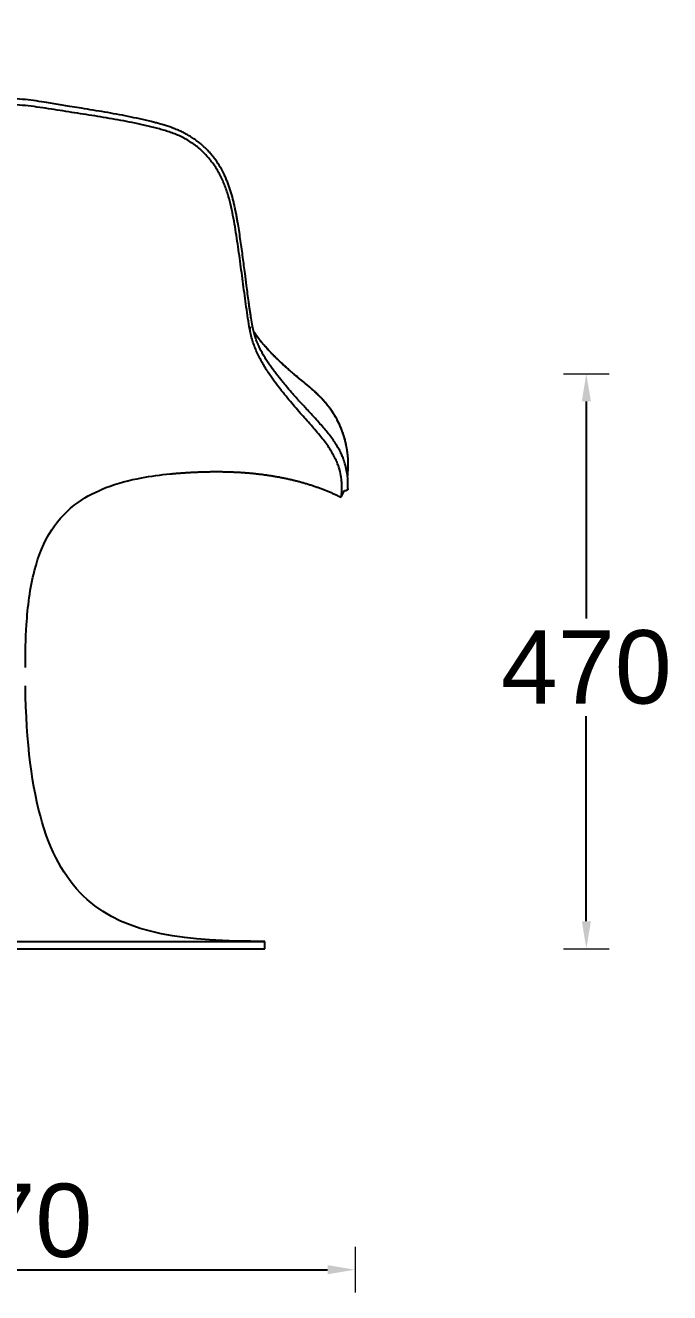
# Model space of a CAD drawing. Header units: millimetres. Extents: x 9689 to 29928, y 170 to 2690.
# Drawn here: x 26463 to 26990, y 1469 to 2506 of the extents above; entities that cross this region are included whole.
import ezdxf

# ---------------------------------------------------------------- set-up
doc = ezdxf.new("R2010")
doc.units = ezdxf.units.MM
doc.layers.add('_ARREDO', color=7, linetype='Continuous')
doc.layers.add('_QUOTE', color=1, linetype='Continuous', lineweight=9)
doc.styles.get("Standard").update_dxf_attribs({"font": 'arial.ttf'})
doc.dimstyles.new('1_1', dxfattribs={"dimscale": 15, "dimtxt": 4, "dimasz": 1.5, "dimexe": 1.25, "dimexo": 2, "dimtad": 1, "dimtih": 1, "dimtoh": 1, "dimdec": 0, "dimtxsty": 'Standard', "dimcen": 2.5, "dimclrd": 256, "dimclre": 256, "dimclrt": 256, "dimadec": 0, "dimazin": 0, "dimtfac": 1, "dimtdec": 0, "dimtmove": 0, "dimatfit": 3, "dimfxl": 1.25, "dimfxlon": 1, "dimlwe": 0, "dimarcsym": 0})

# ---------------------------------------------------------------- blocks, each defined once
blk = doc.blocks.new('*D29')
at = {"layer": '_QUOTE', "lineweight": 0, "transparency": 16777216}
for p, q in [((26903.3, 2220.7), (26940.8, 2220.7)), ((26903.3, 1750.7), (26940.8, 1750.7))]:
    blk.add_line(p, q, dxfattribs=at)
at = {"layer": '_QUOTE', "lineweight": -2, "transparency": 16777216}
for p, q in [((26922, 2198.2), (26922, 2020.8)), ((26922, 1773.2), (26922, 1940.7))]:
    blk.add_line(p, q, dxfattribs=at)
at = {"layer": '_QUOTE', "transparency": 16777216}
for points in [[(26918.3, 2198.2), (26925.8, 2198.2), (26922, 2220.7)], [(26918.3, 1773.2), (26925.8, 1773.2), (26922, 1750.7)]]:
    blk.add_solid(points, dxfattribs=at)
at = {"layer": 'Defpoints', "color": 0, "transparency": 16777216}
for p in [(25140.8, 2220.7), (26922, 2220.7), (25128.2, 1750.7)]:
    blk.add_point(p, dxfattribs=at)
at = {"layer": '_QUOTE', "transparency": 16777216, "insert": (26922, 1980.7), "char_height": 60, "attachment_point": 5}
blk.add_mtext('470', dxfattribs=at)
blk = doc.blocks.new('*D31')
at = {"layer": '_QUOTE', "lineweight": 0, "transparency": 16777216}
for p, q in [((26163.2, 1507), (26163.2, 1469.5)), ((26732.8, 1507), (26732.8, 1469.5))]:
    blk.add_line(p, q, dxfattribs=at)
at = {"layer": '_QUOTE', "lineweight": -2, "transparency": 16777216}
blk.add_line((26185.7, 1488.2), (26710.3, 1488.2), dxfattribs=at)
at = {"layer": '_QUOTE', "transparency": 16777216}
for points in [[(26185.7, 1492), (26185.7, 1484.5), (26163.2, 1488.2)], [(26710.3, 1492), (26710.3, 1484.5), (26732.8, 1488.2)]]:
    blk.add_solid(points, dxfattribs=at)
at = {"layer": 'Defpoints', "color": 0, "transparency": 16777216}
for p in [(26163.2, 2505.7), (26732.8, 2505.7), (26732.8, 1488.2)]:
    blk.add_point(p, dxfattribs=at)
at = {"layer": '_QUOTE', "transparency": 16777216, "insert": (26448, 1528.2), "char_height": 60, "attachment_point": 5}
blk.add_mtext('570', dxfattribs=at)

msp = doc.modelspace()

# ---------------------------------------------------------------- linework, layer by layer
at = {"layer": '_ARREDO'}
for p, q in [((26480.54638, 2442.536), (26480.54755, 2442.53609)), ((26490.08476, 2440.99442), (26480.54755, 2442.53609)), ((26480.54755, 2442.53609), (26480.54832, 2442.53584)), ((26499.60441, 2439.42268), (26490.08476, 2440.99442)), ((26509.12517, 2437.85766), (26499.60441, 2439.42268)), ((26566.13736, 2426.91857), (26556.69418, 2429.1314)), ((26646.95787, 2259.1451), (26646.72587, 2257.0305)), ((26721.51547, 2119.79191), (26724.10302, 2125.20449)), ((26229.09789, 1756.65822), (26659.09818, 1756.65822)), ((26659.09818, 1750.65822), (26659.09818, 1756.65822)), ((26229.09789, 1750.65822), (26659.09818, 1750.65822))]:
    msp.add_line(p, q, dxfattribs=at)
at = {"layer": '_ARREDO', "extrusion": (0, 0, -1)}
for centre, radius, start, end in [((-26724.96571, 2127.00906), 2.00018, 260.80021127, 295.55515895), ((-26724.95006, 2127.02252), 2.01602, 182.63632233, 260.42247149)]:
    msp.add_arc(centre, radius, start, end, dxfattribs=at)
at = {"layer": '_ARREDO'}
for points, degree, knots in [([(26480.54755, 2442.53609), (26477.65547, 2442.99013), (26474.76345, 2443.42647), (26471.86381, 2443.82689), (26468.95648, 2444.22837), (26466.04502, 2444.59323), (26463.12676, 2444.90227), (26459.89791, 2445.24419), (26456.66239, 2445.51759), (26453.42111, 2445.70119), (26450.47659, 2445.86797), (26447.52794, 2445.96061), (26444.57911, 2445.9655), (26441.62397, 2445.9704), (26438.66955, 2445.88717), (26435.72065, 2445.70137), (26432.76461, 2445.51511), (26429.81557, 2445.22586), (26426.88234, 2444.8171), (26423.94121, 2444.40724), (26421.01721, 2443.87739), (26418.12378, 2443.21023), (26416.67395, 2442.87594), (26415.23201, 2442.50721), (26413.80041, 2442.10223), (26412.36677, 2441.69666), (26410.94351, 2441.25473), (26409.53306, 2440.77488), (26406.7068, 2439.81335), (26403.93208, 2438.6996), (26401.23279, 2437.42397), (26399.88041, 2436.78487), (26398.54736, 2436.10532), (26397.2368, 2435.38425), (26396.15069, 2434.78668), (26395.07995, 2434.16054), (26394.0273, 2433.50574), (26393.3907, 2433.10974), (26392.76072, 2432.70326), (26392.13767, 2432.28624), (26391.51411, 2431.86887), (26390.89752, 2431.44097), (26390.28859, 2431.00247), (26389.07033, 2430.12519), (26387.88206, 2429.20504), (26386.72797, 2428.24468), (26385.57344, 2427.28396), (26384.45293, 2426.28284), (26383.36875, 2425.24313), (26382.28477, 2424.2036), (26381.23685, 2423.12524), (26380.22791, 2422.01249), (26379.21993, 2420.90079), (26378.25041, 2419.75426), (26377.31958, 2418.57698), (26376.39046, 2417.40185), (26375.49974, 2416.19588), (26374.64723, 2414.96383), (26374.17761, 2414.28515), (26373.71959, 2413.59856), (26373.27279, 2412.90457), (26372.46393, 2411.64823), (26371.69198, 2410.36785), (26370.95566, 2409.0675), (26370.22096, 2407.77002), (26369.52181, 2406.45276), (26368.85601, 2405.11846), (26368.19153, 2403.78683), (26367.56037, 2402.43844), (26366.9602, 2401.07649), (26366.36115, 2399.71709), (26365.79298, 2398.3442), (26365.25303, 2396.96015), (26364.71443, 2395.57959), (26364.204, 2394.18816), (26363.71832, 2392.78802), (26363.2337, 2391.39092), (26362.77382, 2389.98545), (26362.33507, 2388.57321), (26361.89738, 2387.1644), (26361.48092, 2385.7495), (26361.08205, 2384.32919), (26360.68389, 2382.91138), (26360.30341, 2381.48872), (26359.93785, 2380.06214), (26359.57307, 2378.6386), (26359.22328, 2377.21167), (26358.88578, 2375.78141), (26358.54877, 2374.35318), (26358.22404, 2372.92173), (26357.90993, 2371.48804), (26357.59619, 2370.05609), (26357.29297, 2368.62162), (26356.99902, 2367.18532), (26356.41157, 2364.31493), (26355.86117, 2361.43753), (26355.34026, 2358.5545), (26354.33584, 2352.99538), (26353.44182, 2347.41928), (26352.62172, 2341.83113), (26352.19751, 2338.94058), (26351.7931, 2336.04692), (26351.40515, 2333.15142), (26351.01743, 2330.25763), (26350.64609, 2327.3616), (26350.28784, 2324.46432), (26349.92976, 2321.56853), (26349.58472, 2318.67119), (26349.25043, 2315.77301), (26348.91633, 2312.87653), (26348.59295, 2309.97899), (26348.27804, 2307.08097), (26348.12064, 2305.63238), (26347.96534, 2304.18364), (26347.81185, 2302.73483), (26347.65837, 2301.28608), (26347.50669, 2299.83724), (26347.35663, 2298.38837), (26347.05656, 2295.4912), (26346.76295, 2292.59375), (26346.47372, 2289.69654), (26346.18463, 2286.80073), (26345.89989, 2283.90502), (26345.61757, 2281.00994), (26345.33536, 2278.11591), (26345.05554, 2275.22233), (26344.77594, 2272.32982), (26344.49647, 2269.43857), (26344.2172, 2266.54816), (26343.93599, 2263.65934), (26343.6549, 2260.77169), (26343.37184, 2257.88534), (26343.08431, 2255.00129), (26342.79693, 2252.11861), (26342.50505, 2249.23779), (26342.20607, 2246.3601), (26341.90725, 2243.48394), (26341.60129, 2240.61037), (26341.28524, 2237.74112), (26340.96932, 2234.8731), (26340.64322, 2232.0085), (26340.30357, 2229.15011), (26340.13385, 2227.72186), (26339.96072, 2226.2949), (26339.78379, 2224.86961), (26339.68009, 2224.03435), (26339.57509, 2223.1996), (26339.46866, 2222.36548), (26339.28713, 2220.94279), (26339.10144, 2219.52176), (26338.9112, 2218.10294), (26338.721, 2216.6845), (26338.52621, 2215.26801), (26338.3264, 2213.85415), (26337.927, 2211.02815), (26337.5075, 2208.21265), (26337.06334, 2205.41067)], 3, [0, 0, 0, 0, 8.7853808309, 8.7853808309, 8.7853808309, 17.5963826723, 17.5963826723, 17.5963826723, 27.3464990498, 27.3464990498, 27.3464990498, 36.2050634081, 36.2050634081, 36.2050634081, 45.082564656, 45.082564656, 45.082564656, 53.9829169116, 53.9829169116, 53.9829169116, 62.9087389569, 62.9087389569, 62.9087389569, 67.3809061909, 67.3809061909, 67.3809061909, 71.8594172582, 71.8594172582, 71.8594172582, 80.83771658, 80.83771658, 80.83771658, 85.3344602114, 85.3344602114, 85.3344602114, 89.0614422099, 89.0614422099, 89.0614422099, 91.314944806, 91.314944806, 91.314944806, 93.5704434689, 93.5704434689, 93.5704434689, 98.0842103717, 98.0842103717, 98.0842103717, 102.5986644391, 102.5986644391, 102.5986644391, 107.1134477024, 107.1134477024, 107.1134477024, 111.6229525535, 111.6229525535, 111.6229525535, 116.1244380095, 116.1244380095, 116.1244380095, 118.6034983633, 118.6034983633, 118.6034983633, 123.092150771, 123.092150771, 123.092150771, 127.5701754066, 127.5701754066, 127.5701754066, 132.0395237164, 132.0395237164, 132.0395237164, 136.5001276334, 136.5001276334, 136.5001276334, 140.9493865435, 140.9493865435, 140.9493865435, 145.3887948645, 145.3887948645, 145.3887948645, 149.8170449931, 149.8170449931, 149.8170449931, 154.2377586718, 154.2377586718, 154.2377586718, 158.6486816103, 158.6486816103, 158.6486816103, 163.0543274576, 163.0543274576, 163.0543274576, 167.4551923272, 167.4551923272, 167.4551923272, 176.2500120627, 176.2500120627, 176.2500120627, 193.2070528996, 193.2070528996, 193.2070528996, 201.9795832808, 201.9795832808, 201.9795832808, 210.7474878026, 210.7474878026, 210.7474878026, 219.5113802428, 219.5113802428, 219.5113802428, 228.2705985349, 228.2705985349, 228.2705985349, 232.6490785929, 232.6490785929, 232.6490785929, 237.0274486276, 237.0274486276, 237.0274486276, 245.7828244175, 245.7828244175, 245.7828244175, 254.5344223683, 254.5344223683, 254.5344223683, 263.2832581777, 263.2832581777, 263.2832581777, 272.0288169612, 272.0288169612, 272.0288169612, 280.7713102666, 280.7713102666, 280.7713102666, 289.5102157596, 289.5102157596, 289.5102157596, 298.2450057168, 298.2450057168, 298.2450057168, 306.9765973326, 306.9765973326, 306.9765973326, 311.3393527468, 311.3393527468, 311.3393527468, 313.8961378158, 313.8961378158, 313.8961378158, 318.2572405475, 318.2572405475, 318.2572405475, 322.6173283423, 322.6173283423, 322.6173283423, 331.3318485114, 331.3318485114, 331.3318485114, 331.3318485114]), ([(26646.72587, 2257.0305), (26646.18525, 2260.05715), (26645.68465, 2263.10744), (26644.73452, 2269.23499), (26644.28452, 2272.31219), (26643.41014, 2278.48604), (26642.98709, 2281.58316), (26642.15275, 2287.78981), (26641.74157, 2290.89859), (26640.51146, 2300.2403), (26639.69301, 2306.49026), (26638.41729, 2315.86956), (26637.98371, 2319.00081), (26637.09138, 2325.2593), (26636.63207, 2328.3915), (26635.67491, 2334.65072), (26635.17849, 2337.78014), (26634.12718, 2344.03464), (26633.57345, 2347.15889), (26632.36259, 2353.38925), (26631.70504, 2356.49854), (26630.20926, 2362.67473), (26629.37168, 2365.73973), (26627.42711, 2371.79634), (26626.32296, 2374.78234), (26623.7976, 2380.62343), (26622.37678, 2383.47715), (26619.19537, 2388.99498), (26617.43605, 2391.65733), (26613.57855, 2396.73029), (26611.47927, 2399.14205), (26606.96995, 2403.64757), (26604.55387, 2405.74558), (26600.7233, 2408.61301), (26599.41035, 2409.52389), (26596.72607, 2411.24573), (26595.35111, 2412.05963), (26592.54889, 2413.59048), (26591.12432, 2414.30642), (26588.22546, 2415.65077), (26586.75802, 2416.27581), (26582.30073, 2418.03467), (26579.27017, 2419.04343), (26574.67875, 2420.41406), (26573.143, 2420.84579), (26570.05782, 2421.67545), (26568.5113, 2422.07225), (26565.41141, 2422.83906), (26563.85655, 2423.20967), (26560.74618, 2423.93126), (26559.18857, 2424.28246), (26554.50852, 2425.3117), (26551.38273, 2425.96508), (26545.11598, 2427.21231), (26541.9774, 2427.8054), (26532.54905, 2429.50768), (26526.24348, 2430.54072), (26516.78107, 2432.04479), (26513.62702, 2432.53855), (26507.31537, 2433.52502), (26504.16056, 2434.01664), (26497.85062, 2435.00737), (26494.69827, 2435.50534), (26491.5436, 2436.00407), (26488.38893, 2436.50281), (26485.23702, 2437.00015), (26475.77163, 2438.45049), (26469.44964, 2439.35756), (26459.92669, 2440.33552), (26456.74307, 2440.59808), (26450.37438, 2440.95127), (26447.18282, 2441.0429), (26440.80328, 2441.01505), (26437.61205, 2440.89581), (26431.25533, 2440.40269), (26428.08374, 2440.02824), (26421.79475, 2438.97701), (26418.67555, 2438.29964), (26412.5291, 2436.59505), (26409.50717, 2435.57003), (26403.61368, 2433.13639), (26400.74518, 2431.728), (26396.62209, 2429.30813), (26395.27719, 2428.44972), (26392.66033, 2426.62974), (26391.38785, 2425.66788), (26388.92459, 2423.643), (26387.7344, 2422.58058), (26385.44409, 2420.36211), (26384.34464, 2419.20688), (26382.23728, 2416.81047), (26381.23283, 2415.5736), (26379.31282, 2413.02203), (26378.40299, 2411.71532), (26375.80255, 2407.69608), (26374.2505, 2404.90223), (26371.46393, 2399.15784), (26370.23299, 2396.21318), (26368.02467, 2390.22029), (26367.05062, 2387.18086), (26365.28108, 2381.04629), (26364.48419, 2377.95345), (26363.0115, 2371.74246), (26362.33508, 2368.62201), (26361.06778, 2362.36388), (26360.48038, 2359.22786), (26358.83391, 2349.79203), (26357.8968, 2343.47939), (26356.24897, 2330.81851), (26355.53732, 2324.47716), (26354.24591, 2311.78145), (26353.66913, 2305.42791), (26352.58489, 2292.72147), (26352.07901, 2286.36744), (26351.08175, 2273.66621), (26350.59093, 2267.31807), (26349.56252, 2254.6424), (26349.02546, 2248.31118), (26347.83858, 2235.68649), (26347.18772, 2229.38788), (26346.0643, 2219.99541), (26345.66487, 2216.87297), (26344.80412, 2210.65071), (26344.34354, 2207.55539), (26343.84411, 2204.47377)], 3, [0, 0, 0, 0, 9.6172172169, 9.6172172169, 19.2344344337, 19.2344344337, 28.8516516506, 28.8516516506, 38.4688688674, 38.4688688674, 57.7033033011, 57.7033033011, 67.320520518, 67.320520518, 76.9377377348, 76.9377377348, 86.5549549517, 86.5549549517, 96.1721721685, 96.1721721685, 105.7893893854, 105.7893893854, 115.4066066022, 115.4066066022, 125.0238238191, 125.0238238191, 134.641041036, 134.641041036, 144.2582582528, 144.2582582528, 153.8754754697, 153.8754754697, 163.4926926865, 163.4926926865, 168.3013012949, 168.3013012949, 173.1099099034, 173.1099099034, 177.9185185118, 177.9185185118, 182.7271271202, 182.7271271202, 192.3443443371, 192.3443443371, 197.1529529455, 197.1529529455, 201.9615615539, 201.9615615539, 206.7701701624, 206.7701701624, 211.5787787708, 211.5787787708, 221.1959959876, 221.1959959876, 230.8132132045, 230.8132132045, 250.0476476382, 250.0476476382, 259.664864855, 259.664864855, 269.2820820719, 269.2820820719, 278.8992992888, 278.8992992888, 278.8992992888, 288.5165165056, 288.5165165056, 307.7509509393, 307.7509509393, 317.3681681562, 317.3681681562, 326.985385373, 326.985385373, 336.6026025899, 336.6026025899, 346.2198198067, 346.2198198067, 355.8370370236, 355.8370370236, 365.4542542404, 365.4542542404, 375.0714714573, 375.0714714573, 379.8800800657, 379.8800800657, 384.6886886741, 384.6886886741, 389.4972972826, 389.4972972826, 394.305905891, 394.305905891, 399.1145144994, 399.1145144994, 403.9231231079, 403.9231231079, 413.5403403247, 413.5403403247, 423.1575575416, 423.1575575416, 432.7747747584, 432.7747747584, 442.3919919753, 442.3919919753, 452.0092091921, 452.0092091921, 461.626426409, 461.626426409, 480.8608608427, 480.8608608427, 500.0952952764, 500.0952952764, 519.3297297101, 519.3297297101, 538.5641641438, 538.5641641438, 557.7985985775, 557.7985985775, 577.0330330112, 577.0330330112, 596.2674674449, 596.2674674449, 605.8846846618, 605.8846846618, 615.5019018786, 615.5019018786, 615.5019018786, 615.5019018786]), ([(26556.69418, 2429.1314), (26553.54121, 2429.83375), (26550.3817, 2430.50567), (26547.21593, 2431.14807), (26544.05179, 2431.79014), (26540.88088, 2432.40283), (26537.70625, 2432.99047), (26531.36459, 2434.16433), (26525.01126, 2435.23762), (26518.64949, 2436.29094), (26515.47537, 2436.81647), (26512.30025, 2437.33686), (26509.12517, 2437.85766)], 3, [0, 0, 0, 0, 9.6907490639, 9.6907490639, 9.6907490639, 19.3775833433, 19.3775833433, 19.3775833433, 38.7201000339, 38.7201000339, 38.7201000339, 48.374133109, 48.374133109, 48.374133109, 48.374133109]), ([(26648.93624, 2259.58303), (26648.54723, 2261.76222), (26648.18032, 2263.95333), (26647.82951, 2266.15341), (26647.65385, 2267.25509), (26647.48223, 2268.35897), (26647.31384, 2269.4645), (26647.14531, 2270.57094), (26646.97998, 2271.6792), (26646.81734, 2272.78893), (26646.65458, 2273.89944), (26646.4945, 2275.01154), (26646.33656, 2276.12491), (26646.17849, 2277.23914), (26646.02255, 2278.35475), (26645.86835, 2279.47145), (26645.5598, 2281.706), (26645.25816, 2283.94543), (26644.96019, 2286.18799), (26644.66191, 2288.43283), (26644.36724, 2290.68131), (26644.0742, 2292.93225), (26643.65338, 2296.16458), (26643.23579, 2299.40292), (26642.81593, 2302.64454), (26642.24303, 2307.06766), (26641.6657, 2311.49833), (26641.0729, 2315.93287), (26640.76962, 2318.20154), (26640.4623, 2320.47125), (26640.14895, 2322.7413), (26639.83542, 2325.01272), (26639.51584, 2327.28469), (26639.18736, 2329.55635), (26638.85858, 2331.83005), (26638.52085, 2334.10368), (26638.17107, 2336.3762), (26637.82084, 2338.65164), (26637.45847, 2340.92631), (26637.07906, 2343.19863), (26636.8891, 2344.33639), (26636.69485, 2345.47361), (26636.49544, 2346.61), (26636.29576, 2347.74788), (26636.09089, 2348.88502), (26635.87962, 2350.021), (26635.66806, 2351.15847), (26635.45006, 2352.29491), (26635.2245, 2353.42982), (26634.99853, 2354.56683), (26634.76495, 2355.70246), (26634.52204, 2356.83596), (26634.27866, 2357.97169), (26634.02585, 2359.10562), (26633.76187, 2360.23716), (26633.62971, 2360.8037), (26633.49475, 2361.3696), (26633.35681, 2361.93473), (26633.21868, 2362.50066), (26633.07754, 2363.06587), (26632.93314, 2363.63018), (26632.35385, 2365.89394), (26631.72171, 2368.14409), (26631.02129, 2370.37494), (26630.67016, 2371.49329), (26630.30193, 2372.60661), (26629.91507, 2373.71345), (26629.52757, 2374.82212), (26629.12136, 2375.92435), (26628.69535, 2377.01914), (26628.26873, 2378.11548), (26627.8223, 2379.20423), (26627.35481, 2380.28413), (26626.88666, 2381.36555), (26626.39735, 2382.43816), (26625.88636, 2383.50036), (26624.8627, 2385.62828), (26623.75184, 2387.71489), (26622.54942, 2389.74877), (26621.34471, 2391.78653), (26620.04802, 2393.77146), (26618.66015, 2395.69079), (26617.96562, 2396.65127), (26617.2482, 2397.59539), (26616.50817, 2398.52165), (26615.76785, 2399.44825), (26615.00484, 2400.35704), (26614.21998, 2401.2466), (26613.43465, 2402.13669), (26612.6274, 2403.00759), (26611.79874, 2403.85787), (26610.96981, 2404.70844), (26610.11947, 2405.53838), (26609.24878, 2406.34652), (26607.50711, 2407.96308), (26605.68361, 2409.49281), (26603.78692, 2410.92587), (26602.59114, 2411.82934), (26601.36605, 2412.69455), (26600.11495, 2413.52026), (26599.12319, 2414.17481), (26598.11484, 2414.80471), (26597.09175, 2415.40942), (26596.06941, 2416.01369), (26595.03214, 2416.59294), (26593.98188, 2417.14756), (26592.93349, 2417.7012), (26591.87199, 2418.2304), (26590.79946, 2418.73597), (26589.72858, 2419.24077), (26588.64658, 2419.72209), (26587.55531, 2420.18139), (26586.27805, 2420.71896), (26584.98798, 2421.22641), (26583.68831, 2421.70753), (26581.48339, 2422.52377), (26579.25285, 2423.26349), (26577.00431, 2423.95056), (26575.64217, 2424.36678), (26574.27487, 2424.76324), (26572.90275, 2425.14544), (26571.77892, 2425.45847), (26570.65203, 2425.76188), (26569.52299, 2426.05717), (26568.39661, 2426.35176), (26567.26782, 2426.63835), (26566.13736, 2426.91857)], 3, [0, 0, 0, 0, 6.9014474648, 6.9014474648, 6.9014474648, 10.3570001083, 10.3570001083, 10.3570001083, 13.814749612, 13.814749612, 13.814749612, 17.2744608753, 17.2744608753, 17.2744608753, 20.7364781908, 20.7364781908, 20.7364781908, 27.6632410028, 27.6632410028, 27.6632410028, 34.5957165167, 34.5957165167, 34.5957165167, 44.5492808682, 44.5492808682, 44.5492808682, 58.1291048249, 58.1291048249, 58.1291048249, 65.0759540099, 65.0759540099, 65.0759540099, 72.0260632123, 72.0260632123, 72.0260632123, 78.981332321, 78.981332321, 78.981332321, 85.9440960352, 85.9440960352, 85.9440960352, 89.4294704882, 89.4294704882, 89.4294704882, 92.9186633281, 92.9186633281, 92.9186633281, 96.4116076287, 96.4116076287, 96.4116076287, 99.9099410001, 99.9099410001, 99.9099410001, 103.4144384011, 103.4144384011, 103.4144384011, 105.1689157813, 105.1689157813, 105.1689157813, 106.9254780921, 106.9254780921, 106.9254780921, 113.9709765864, 113.9709765864, 113.9709765864, 117.5034870816, 117.5034870816, 117.5034870816, 121.0416389705, 121.0416389705, 121.0416389705, 124.584854285, 124.584854285, 124.584854285, 128.1333285033, 128.1333285033, 128.1333285033, 135.2433048372, 135.2433048372, 135.2433048372, 142.3683890275, 142.3683890275, 142.3683890275, 145.9328624387, 145.9328624387, 145.9328624387, 149.498804991, 149.498804991, 149.498804991, 153.0667497185, 153.0667497185, 153.0667497185, 156.6359804736, 156.6359804736, 156.6359804736, 163.7782957902, 163.7782957902, 163.7782957902, 168.2800184517, 168.2800184517, 168.2800184517, 171.8483788111, 171.8483788111, 171.8483788111, 175.4139404917, 175.4139404917, 175.4139404917, 178.9731928062, 178.9731928062, 178.9731928062, 182.5267861861, 182.5267861861, 182.5267861861, 186.6860803764, 186.6860803764, 186.6860803764, 193.7400100376, 193.7400100376, 193.7400100376, 198.012916995, 198.012916995, 198.012916995, 201.5139383531, 201.5139383531, 201.5139383531, 205.0077377298, 205.0077377298, 205.0077377298, 205.0077377298]), ([(26726.96409, 2126.93013), (26726.96412, 2126.93076), (26726.96414, 2126.93139), (26726.96417, 2126.93203), (26726.96424, 2126.93366), (26726.96431, 2126.93529), (26726.96438, 2126.93692), (26726.9649, 2126.94915), (26726.96613, 2126.97739), (26726.9694, 2127.05572), (26726.97149, 2127.10681), (26726.97393, 2127.16948), (26726.97931, 2127.30766), (26726.98649, 2127.50386), (26726.99426, 2127.75517), (26727.00831, 2128.21008), (26727.02472, 2128.86267), (26727.02783, 2129.68656), (26727.03094, 2130.51204), (26727.02081, 2131.52497), (26726.9728, 2132.70069), (26726.92473, 2133.87777), (26726.83834, 2135.22754), (26726.6808, 2136.7252), (26726.60196, 2137.47466), (26726.50522, 2138.2623), (26726.38578, 2139.08545), (26726.33153, 2139.45935), (26726.27111, 2139.85094), (26726.20317, 2140.26114), (26726.12927, 2140.70738), (26726.04679, 2141.17378), (26725.95391, 2141.66126), (26725.7837, 2142.55457), (26725.58558, 2143.4815), (26725.35401, 2144.43991), (26725.12232, 2145.39885), (26724.85708, 2146.3896), (26724.55237, 2147.40963), (26724.12133, 2148.85253), (26723.61118, 2150.35434), (26723.00328, 2151.90927), (26722.57306, 2153.0097), (26722.09399, 2154.13651), (26721.55954, 2155.28736), (26721.02491, 2156.43862), (26720.43528, 2157.61306), (26719.78692, 2158.80856), (26719.46275, 2159.40631), (26719.12393, 2160.00925), (26718.77034, 2160.61705), (26718.41674, 2161.22485), (26718.04845, 2161.83735), (26717.66521, 2162.45469), (26717.282, 2163.07197), (26716.88385, 2163.69406), (26716.47108, 2164.32042), (26716.05838, 2164.94666), (26715.63101, 2165.57722), (26715.18899, 2166.21217), (26714.30525, 2167.48164), (26713.36358, 2168.76773), (26712.36751, 2170.06977), (26711.37188, 2171.37124), (26710.32209, 2172.68839), (26709.22326, 2174.02088), (26708.16309, 2175.30649), (26707.0578, 2176.60575), (26705.9143, 2177.91941), (26704.73092, 2179.27889), (26703.50726, 2180.65306), (26702.25086, 2182.04376), (26700.82252, 2183.62479), (26699.35258, 2185.22638), (26697.85169, 2186.85185), (26696.53377, 2188.27916), (26695.19241, 2189.72443), (26693.83232, 2191.19159), (26692.91837, 2192.17749), (26691.99604, 2193.17318), (26691.06695, 2194.17961), (26690.37651, 2194.92751), (26689.68226, 2195.68143), (26688.98477, 2196.44179), (26688.28734, 2197.20209), (26687.58658, 2197.96893), (26686.88303, 2198.74277), (26686.30114, 2199.38279), (26685.71728, 2200.02767), (26685.13171, 2200.67768), (26684.42428, 2201.46296), (26683.71429, 2202.2558), (26683.00219, 2203.05669), (26682.29024, 2203.8574), (26681.57604, 2204.66633), (26680.85998, 2205.48396), (26679.45311, 2207.09039), (26678.03855, 2208.73101), (26676.61835, 2210.41016), (26675.89609, 2211.26412), (26675.1722, 2212.12825), (26674.44694, 2213.00299), (26673.99682, 2213.54589), (26673.54615, 2214.09289), (26673.09508, 2214.64421), (26672.36881, 2215.53189), (26671.64145, 2216.43081), (26670.91393, 2217.34224), (26670.18706, 2218.25286), (26669.45997, 2219.17605), (26668.73347, 2220.11347), (26668.00745, 2221.05028), (26667.282, 2222.00132), (26666.55926, 2222.96871), (26665.83738, 2223.93494), (26665.11774, 2224.91807), (26664.40219, 2225.92006), (26663.68794, 2226.92023), (26662.97753, 2227.93953), (26662.27413, 2228.98078), (26661.57203, 2230.02011), (26660.87649, 2231.08194), (26660.19045, 2232.16926), (26659.5057, 2233.25453), (26658.83003, 2234.36583), (26658.16796, 2235.50585), (26657.50744, 2236.64322), (26656.8599, 2237.81013), (26656.23035, 2239.00977), (26655.60233, 2240.20649), (26654.99169, 2241.43677), (26654.40449, 2242.70263), (26653.81898, 2243.96486), (26653.25625, 2245.26359), (26652.72341, 2246.60023), (26652.45762, 2247.26696), (26652.1992, 2247.94332), (26651.94908, 2248.62922), (26651.69919, 2249.3145), (26651.45761, 2250.00925), (26651.22523, 2250.7138), (26650.76111, 2252.12094), (26650.33358, 2253.56751), (26649.94949, 2255.04893), (26649.56633, 2256.52677), (26649.22626, 2258.03985), (26648.93621, 2259.58319)], 3, [12, 12, 12, 12, 13, 13, 13, 14, 14, 14, 19.0449804299, 19.0449804299, 24.0905124485, 24.0905124485, 24.0905124485, 35.2252298805, 35.2252298805, 35.2252298805, 55.412301017, 55.412301017, 55.412301017, 75.6072827032, 75.6072827032, 75.6072827032, 95.8145092511, 95.8145092511, 95.8145092511, 105.9217073621, 105.9217073621, 105.9217073621, 110.6385771479, 110.6385771479, 110.6385771479, 116.0331988775, 116.0331988775, 116.0331988775, 126.1496097213, 126.1496097213, 126.1496097213, 136.2724960539, 136.2724960539, 136.2724960539, 150.5905579022, 150.5905579022, 150.5905579022, 160.7245637146, 160.7245637146, 160.7245637146, 170.862705996, 170.862705996, 170.862705996, 175.9315735539, 175.9315735539, 175.9315735539, 180.9997290131, 180.9997290131, 180.9997290131, 186.068455315, 186.068455315, 186.068455315, 191.1353698575, 191.1353698575, 191.1353698575, 201.267032075, 201.267032075, 201.267032075, 211.393955945, 211.393955945, 211.393955945, 221.1639813785, 221.1639813785, 221.1639813785, 231.2736361723, 231.2736361723, 231.2736361723, 242.7679222374, 242.7679222374, 242.7679222374, 252.8597968479, 252.8597968479, 252.8597968479, 259.642486023, 259.642486023, 259.642486023, 264.6830297147, 264.6830297147, 264.6830297147, 269.7233440503, 269.7233440503, 269.7233440503, 273.8922448013, 273.8922448013, 273.8922448013, 278.928833242, 278.928833242, 278.928833242, 283.9643817816, 283.9643817816, 283.9643817816, 293.8587345273, 293.8587345273, 293.8587345273, 298.8904259847, 298.8904259847, 298.8904259847, 302.0132144881, 302.0132144881, 302.0132144881, 307.0415110788, 307.0415110788, 307.0415110788, 312.0651176892, 312.0651176892, 312.0651176892, 317.0861356995, 317.0861356995, 317.0861356995, 322.1009616167, 322.1009616167, 322.1009616167, 327.1071478777, 327.1071478777, 327.1071478777, 332.1038086011, 332.1038086011, 332.1038086011, 337.0920112389, 337.0920112389, 337.0920112389, 342.0684816203, 342.0684816203, 342.0684816203, 347.0336651894, 347.0336651894, 347.0336651894, 351.9850199634, 351.9850199634, 351.9850199634, 354.4543293084, 354.4543293084, 354.4543293084, 356.9211684853, 356.9211684853, 356.9211684853, 361.8506776993, 361.8506776993, 361.8506776993, 366.7681816667, 366.7681816667, 366.7681816667, 366.7681816667]), ([(26721.51523, 2119.79142), (26721.51523, 2119.79142), (26721.54812, 2120.02291), (26721.66415, 2120.94276), (26721.74739, 2121.63136), (26721.91791, 2123.44656), (26722.00511, 2124.57295), (26722.10626, 2127.23015), (26722.11945, 2128.75887), (26721.968, 2132.17564), (26721.80356, 2134.06086), (26721.17725, 2138.1497), (26720.71585, 2140.3503), (26719.69761, 2143.86091), (26719.30347, 2145.06588), (26718.38744, 2147.5399), (26717.86485, 2148.80947), (26716.67664, 2151.40784), (26716.01073, 2152.73715), (26714.52899, 2155.45001), (26713.71268, 2156.83441), (26711.93083, 2159.65307), (26710.96535, 2161.08729), (26708.89282, 2164.00313), (26707.78566, 2165.48457), (26704.27676, 2169.99531), (26701.68332, 2173.08972), (26697.5542, 2177.86508), (26696.1385, 2179.47949), (26693.24621, 2182.76064), (26691.77092, 2184.42603), (26688.77423, 2187.81965), (26687.25447, 2189.54599), (26684.18119, 2193.07361), (26682.62909, 2194.87323), (26679.49947, 2198.56309), (26677.92384, 2200.45106), (26674.75311, 2204.33473), (26673.15938, 2206.32834), (26669.95752, 2210.44074), (26668.35016, 2212.55729), (26665.13959, 2216.94809), (26663.53694, 2219.22127), (26660.37465, 2223.97554), (26658.81465, 2226.45687), (26655.80197, 2231.69228), (26654.34921, 2234.44669), (26651.64963, 2240.29767), (26650.40509, 2243.39272), (26648.79869, 2248.31496), (26648.30759, 2250.00033), (26647.43214, 2253.456), (26647.04822, 2255.22499), (26646.72587, 2257.0305)], 3, [360.8710353152, 360.8710353152, 360.8710353152, 360.8710353152, 383.4251491066, 383.4251491066, 405.9795696423, 405.9795696423, 428.533990178, 428.533990178, 451.0884107137, 451.0884107137, 473.6428312493, 473.6428312493, 496.197251785, 496.197251785, 507.4744620529, 507.4744620529, 518.7516723207, 518.7516723207, 530.0288825886, 530.0288825886, 541.3060928564, 541.3060928564, 552.5833031242, 552.5833031242, 563.8605133921, 563.8605133921, 586.4149339278, 586.4149339278, 597.6921441956, 597.6921441956, 608.9693544634, 608.9693544634, 620.2465647313, 620.2465647313, 631.5237749991, 631.5237749991, 642.800985267, 642.800985267, 654.0781955348, 654.0781955348, 665.3554058027, 665.3554058027, 676.6326160705, 676.6326160705, 687.9098263383, 687.9098263383, 699.1870366062, 699.1870366062, 710.464246874, 710.464246874, 716.1028520079, 716.1028520079, 721.7414571419, 721.7414571419, 721.7414571419, 721.7414571419]), ([(26726.66138, 2136.90723), (26726.75659, 2137.69408), (26726.84178, 2138.48208), (26726.91631, 2139.27092), (26727.0136, 2140.30075), (26727.09292, 2141.33468), (26727.2112, 2143.39463), (26727.25115, 2144.44228), (26727.26894, 2145.47058), (26727.2778, 2145.98278), (26727.28144, 2146.50913), (26727.27803, 2147.36646), (26727.2741, 2147.71693), (26727.26452, 2148.23085), (26727.26064, 2148.40441), (26727.24073, 2149.16631), (26727.21277, 2149.86284), (26727.16834, 2150.68939), (26727.15329, 2150.93937), (26727.12845, 2151.32081), (26727.11883, 2151.45981), (26727.10748, 2151.61815), (26727.10512, 2151.65066), (26727.10284, 2151.68175), (26727.08113, 2151.9782), (26727.06624, 2152.15868), (26727.04475, 2152.41833), (26727.03585, 2152.52115), (26727.02875, 2152.60218), (26727.00948, 2152.82183), (26726.9912, 2153.01692), (26726.97834, 2153.15136), (26726.96382, 2153.30308), (26726.94967, 2153.44634), (26726.93498, 2153.59137), (26726.92031, 2153.73624), (26726.90568, 2153.87707), (26726.89057, 2154.01951), (26726.87561, 2154.16061), (26726.8567, 2154.33571), (26726.83586, 2154.52268), (26726.81491, 2154.71055), (26726.78863, 2154.94079), (26726.75911, 2155.18885), (26726.72944, 2155.43814), (26726.69593, 2155.71029), (26726.65974, 2155.99219), (26726.62335, 2156.27567), (26726.58382, 2156.57264), (26726.54121, 2156.87986), (26726.49858, 2157.18736), (26726.45234, 2157.50892), (26726.40256, 2157.84131), (26726.35279, 2158.17364), (26726.29641, 2158.53702), (26726.2345, 2158.91805), (26726.17236, 2159.30052), (26726.1038, 2159.70595), (26726.02964, 2160.1244), (26725.95529, 2160.54394), (26725.87467, 2160.9803), (26725.7884, 2161.42628), (26725.74414, 2161.65508), (26725.69852, 2161.88579), (26725.6516, 2162.1179), (26725.60562, 2162.34534), (26725.55836, 2162.57422), (26725.50986, 2162.80415), (26725.41048, 2163.27538), (26725.30256, 2163.76676), (26725.18663, 2164.27092), (26725.07034, 2164.77668), (26724.94471, 2165.30086), (26724.81029, 2165.83655), (26724.67552, 2166.37368), (26724.53139, 2166.92446), (26724.37832, 2167.48374), (26724.2249, 2168.0443), (26724.0623, 2168.61423), (26723.89035, 2169.19131), (26723.71813, 2169.76929), (26723.53581, 2170.35688), (26723.34329, 2170.95151), (26723.1505, 2171.54695), (26722.9462, 2172.15337), (26722.73083, 2172.7663), (26722.71286, 2172.81745), (26722.69481, 2172.86865), (26722.65831, 2172.97181), (26722.6371, 2173.03159), (26722.61296, 2173.09929), (26722.43159, 2173.60797), (26722.24328, 2174.11905), (26722.04836, 2174.63091), (26721.80861, 2175.26046), (26721.55637, 2175.89774), (26721.29119, 2176.5412), (26721.02604, 2177.18463), (26720.75026, 2177.82854), (26720.46536, 2178.46918), (26720.17938, 2179.11227), (26719.87086, 2179.78235), (26719.53615, 2180.47847), (26719.20106, 2181.17537), (26718.87744, 2181.82019), (26718.56264, 2182.42949), (26718.40169, 2182.74102), (26718.23114, 2183.06619), (26718.05125, 2183.40278), (26717.87986, 2183.72347), (26717.69883, 2184.05669), (26717.50773, 2184.40141), (26717.1123, 2185.11474), (26716.71574, 2185.80172), (26716.3155, 2186.47183), (26715.91875, 2187.13612), (26715.50378, 2187.8081), (26715.06955, 2188.48643), (26714.63444, 2189.16613), (26714.18498, 2189.84434), (26713.72224, 2190.51883), (26713.26004, 2191.19253), (26712.7843, 2191.86297), (26712.29563, 2192.52891), (26712.25989, 2192.57761), (26712.2241, 2192.62627), (26712.18824, 2192.67489), (26711.72112, 2193.30838), (26711.25508, 2193.92044), (26710.79271, 2194.51087), (26710.27994, 2195.16564), (26709.75567, 2195.81426), (26709.22066, 2196.45627), (26708.68839, 2197.095), (26708.14834, 2197.72378), (26707.60145, 2198.34288), (26707.05749, 2198.95867), (26706.50368, 2199.5684), (26705.93973, 2200.17275), (26705.52287, 2200.61947), (26705.11808, 2201.04442), (26704.72602, 2201.44936), (26704.65653, 2201.52113), (26704.59571, 2201.58374), (26704.45122, 2201.73219), (26704.35892, 2201.82666), (26704.26664, 2201.92073), (26703.71504, 2202.48306), (26703.15913, 2203.03683), (26702.59891, 2203.58328), (26702.04264, 2204.12587), (26701.49731, 2204.64651), (26700.95985, 2205.15155), (26700.42477, 2205.65435), (26699.87138, 2206.16612), (26699.30116, 2206.68401), (26698.73392, 2207.19918), (26698.1856, 2207.68823), (26697.65076, 2208.15991), (26697.12198, 2208.62624), (26696.58935, 2209.09055), (26696.05137, 2209.55458), (26695.5161, 2210.01629), (26694.98014, 2210.47375), (26694.44284, 2210.92849), (26693.91027, 2211.37922), (26693.38478, 2211.82018), (26692.86599, 2212.25347), (26692.41355, 2212.63135), (26691.96493, 2213.00443), (26691.51982, 2213.37345), (26691.44346, 2213.43675), (26691.37281, 2213.49529), (26691.30792, 2213.54904), (26690.78706, 2213.98042), (26690.26719, 2214.40945), (26689.74768, 2214.83761), (26689.23029, 2215.264), (26688.71197, 2215.69058), (26688.19213, 2216.11853), (26687.67409, 2216.54501), (26687.15607, 2216.97159), (26686.63745, 2217.39961), (26686.12001, 2217.82666), (26685.59853, 2218.25798), (26685.07276, 2218.69423), (26684.54843, 2219.12928), (26684.02355, 2219.56615), (26683.49763, 2220.00607), (26682.97311, 2220.44482), (26682.44781, 2220.88639), (26681.92117, 2221.33207), (26681.39455, 2221.77773), (26680.84988, 2222.24167), (26680.29328, 2222.71802), (26679.73754, 2223.19366), (26679.21254, 2223.64518), (26678.70153, 2224.09038), (26678.19211, 2224.53419), (26677.64458, 2225.01719), (26677.078, 2225.52047), (26676.50855, 2226.02631), (26675.94433, 2226.53079), (26675.38519, 2227.03604), (26674.82783, 2227.53969), (26674.26145, 2228.05682), (26673.6886, 2228.58524), (26673.11431, 2229.115), (26672.53539, 2229.65437), (26671.95229, 2230.20353), (26671.36843, 2230.75341), (26670.77966, 2231.31378), (26670.1865, 2231.8847), (26669.59233, 2232.45659), (26668.99248, 2233.04028), (26668.38801, 2233.63521), (26667.7829, 2234.23077), (26667.17553, 2234.83525), (26666.56619, 2235.44947), (26665.95574, 2236.0648), (26665.33808, 2236.69519), (26664.71614, 2237.33801), (26664.09451, 2237.98049), (26663.4737, 2238.63007), (26662.85401, 2239.2886), (26662.236, 2239.94532), (26661.61952, 2240.6105), (26661.00488, 2241.28608), (26660.58826, 2241.74401), (26660.17281, 2242.20637), (26659.75873, 2242.67324), (26659.55611, 2242.9017), (26659.35516, 2243.12972), (26659.15593, 2243.35724), (26658.54026, 2244.06031), (26657.92821, 2244.77312), (26657.32063, 2245.49814), (26656.71504, 2246.2208), (26656.11467, 2246.95467), (26655.51994, 2247.70276), (26654.92112, 2248.45598), (26654.31, 2249.24644), (26653.69738, 2250.05797), (26653.24179, 2250.66148), (26652.78978, 2251.27082), (26652.34475, 2251.8809), (26652.27052, 2251.98267), (26652.20576, 2252.07173), (26652.10648, 2252.2085), (26652.05521, 2252.27922), (26651.94543, 2252.43102), (26651.89429, 2252.50189), (26651.8432, 2252.5728), (26651.22213, 2253.43491), (26650.5637, 2254.36994), (26649.92521, 2255.27798), (26649.90728, 2255.30347), (26649.88913, 2255.32928), (26649.87079, 2255.35537)], 3, [15.8342415726, 15.8342415726, 15.8342415726, 15.8342415726, 18.2123133104, 18.2123133104, 18.2123133104, 21.3268682059, 21.3268682059, 24.4256043649, 24.4256043649, 24.4256043649, 26.0207408025, 26.0207408025, 27.0839320328, 27.0839320328, 27.6185115875, 27.6185115875, 29.4509024441, 29.4509024441, 30.2996582094, 30.2996582094, 30.8963266891, 30.8963266891, 31.0596553058, 31.0596553058, 31.0596553058, 32.6966579254, 32.6966579254, 34.3826179896, 34.3826179896, 34.3826179896, 39.3515928655, 39.3515928655, 39.3515928655, 44.3045068033, 44.3045068033, 44.3045068033, 49.2526667109, 49.2526667109, 49.2526667109, 54.2028463278, 54.2028463278, 54.2028463278, 59.1640291491, 59.1640291491, 59.1640291491, 64.1354377306, 64.1354377306, 64.1354377306, 69.1115665673, 69.1115665673, 69.1115665673, 74.0913560259, 74.0913560259, 74.0913560259, 79.0826941115, 79.0826941115, 79.0826941115, 84.0895696386, 84.0895696386, 84.0895696386, 89.1068408295, 89.1068408295, 89.1068408295, 91.6607580886, 91.6607580886, 91.6607580886, 94.1312627115, 94.1312627115, 94.1312627115, 99.1670800636, 99.1670800636, 99.1670800636, 104.2181318911, 104.2181318911, 104.2181318911, 109.2813846024, 109.2813846024, 109.2813846024, 114.3521471827, 114.3521471827, 114.3521471827, 119.4293034742, 119.4293034742, 119.4293034742, 124.5148162994, 124.5148162994, 124.5148162994, 124.971126694, 124.971126694, 125.4334327832, 125.4334327832, 125.4334327832, 129.6084499587, 129.6084499587, 129.6084499587, 134.7104024181, 134.7104024181, 134.7104024181, 139.8121783078, 139.8121783078, 139.8121783078, 144.9399363259, 144.9399363259, 144.9399363259, 150.0261930168, 150.0261930168, 150.0261930168, 152.6506272688, 152.6506272688, 152.6506272688, 155.1502018073, 155.1502018073, 155.1502018073, 160.296557825, 160.296557825, 160.296557825, 165.420087877, 165.420087877, 165.420087877, 170.5543502943, 170.5543502943, 170.5543502943, 175.6833459174, 175.6833459174, 175.6833459174, 176.0583990252, 176.0583990252, 176.0583990252, 180.8053943394, 180.8053943394, 180.8053943394, 185.9165830204, 185.9165830204, 185.9165830204, 191.0054925267, 191.0054925267, 191.0054925267, 196.0713395766, 196.0713395766, 196.0713395766, 199.7131200662, 199.7131200662, 199.7131200662, 200.2121794133, 200.2121794133, 201.0956191858, 201.0956191858, 201.0956191858, 206.0814847767, 206.0814847767, 206.0814847767, 211.0268214706, 211.0268214706, 211.0268214706, 215.9644886213, 215.9644886213, 215.9644886213, 220.8571342718, 220.8571342718, 220.8571342718, 225.706958645, 225.706958645, 225.706958645, 230.5358910157, 230.5358910157, 230.5358910157, 235.3288169454, 235.3288169454, 235.3288169454, 239.456110137, 239.456110137, 239.456110137, 240.1016429801, 240.1016429801, 240.1016429801, 244.8592537722, 244.8592537722, 244.8592537722, 249.6004728045, 249.6004728045, 249.6004728045, 254.3278811079, 254.3278811079, 254.3278811079, 259.0464616209, 259.0464616209, 259.0464616209, 263.7539424496, 263.7539424496, 263.7539424496, 268.4509167304, 268.4509167304, 268.4509167304, 273.1558503004, 273.1558503004, 273.1558503004, 277.8245091934, 277.8245091934, 277.8245091934, 282.5205411997, 282.5205411997, 282.5205411997, 287.2233896445, 287.2233896445, 287.2233896445, 291.9181125377, 291.9181125377, 291.9181125377, 296.6217719792, 296.6217719792, 296.6217719792, 301.3305338392, 301.3305338392, 301.3305338392, 306.0472028609, 306.0472028609, 306.0472028609, 310.7677916091, 310.7677916091, 310.7677916091, 315.4998933646, 315.4998933646, 315.4998933646, 320.2278902071, 320.2278902071, 320.2278902071, 324.9450928519, 324.9450928519, 324.9450928519, 328.1284592665, 328.1284592665, 328.1284592665, 329.6651386857, 329.6651386857, 329.6651386857, 334.3729025664, 334.3729025664, 334.3729025664, 339.0655147453, 339.0655147453, 339.0655147453, 343.8003848797, 343.8003848797, 343.8003848797, 347.2918822067, 347.2918822067, 347.2918822067, 347.8176509675, 347.8176509675, 348.2347667314, 348.2347667314, 348.5995485976, 348.5995485976, 348.5995485976, 353.5446868783, 353.5446868783, 353.5446868783, 353.6815824226, 353.6815824226, 353.6815824226, 353.6815824226]), ([(26726.94712, 2153.45784), (26726.94601, 2153.46879), (26726.94489, 2153.47973), (26726.94377, 2153.49068), (26726.94026, 2153.52515), (26726.93003, 2153.62553), (26726.91867, 2153.73411), (26726.90711, 2153.84463), (26726.89869, 2153.92337), (26726.89216, 2153.98434), (26726.88558, 2154.04581), (26726.87278, 2154.16505), (26726.85687, 2154.30928), (26726.84075, 2154.45538), (26726.82442, 2154.60008), (26726.80786, 2154.7441), (26726.79137, 2154.88749), (26726.77084, 2155.06307), (26726.74778, 2155.25449), (26726.72458, 2155.44699), (26726.69608, 2155.67824), (26726.66341, 2155.93255), (26726.63066, 2156.18751), (26726.59799, 2156.43267), (26726.56559, 2156.66906), (26726.53326, 2156.90496), (26726.49717, 2157.16134), (26726.4579, 2157.4308), (26726.41853, 2157.701), (26726.37568, 2157.98624), (26726.32996, 2158.28009), (26726.28414, 2158.57464), (26726.23332, 2158.89135), (26726.17816, 2159.22199), (26726.12283, 2159.55365), (26726.06301, 2159.90012), (26725.99918, 2160.25571), (26725.93514, 2160.61249), (26725.86663, 2160.98097), (26725.79362, 2161.35875), (26725.75006, 2161.58411), (26725.7036, 2161.81959), (26725.6539, 2162.06538), (26725.62521, 2162.20728), (26725.59445, 2162.35757), (26725.56141, 2162.51649), (26725.47958, 2162.91006), (26725.39188, 2163.31762), (26725.29862, 2163.73468), (26725.20512, 2164.15287), (26725.10497, 2164.5854), (26724.99852, 2165.02763), (26724.89172, 2165.47135), (26724.77846, 2165.92539), (26724.65866, 2166.38762), (26724.53859, 2166.85083), (26724.4119, 2167.32252), (26724.27847, 2167.80092), (26724.14485, 2168.28005), (26724.00447, 2168.76593), (26723.85725, 2169.25715), (26723.70985, 2169.74897), (26723.55526, 2170.24724), (26723.39341, 2170.75052), (26723.23128, 2171.25465), (26723.06099, 2171.76649), (26722.88253, 2172.28408), (26722.79376, 2172.54153), (26722.70284, 2172.8008), (26722.60972, 2173.06172), (26722.51598, 2173.32442), (26722.41991, 2173.58911), (26722.32147, 2173.85562), (26722.12563, 2174.38581), (26721.92106, 2174.92151), (26721.70773, 2175.46127), (26721.49414, 2176.00171), (26721.27174, 2176.54626), (26721.04052, 2177.09373), (26720.8091, 2177.64167), (26720.5686, 2178.1931), (26720.31904, 2178.74683), (26720.06921, 2179.30114), (26719.80956, 2179.85939), (26719.5402, 2180.42003), (26719.27052, 2180.98135), (26718.99083, 2181.54563), (26718.70126, 2182.11145), (26718.49352, 2182.51739), (26718.28465, 2182.91639), (26718.07527, 2183.30797), (26717.98104, 2183.48421), (26717.88987, 2183.65301), (26717.80205, 2183.81427), (26717.49175, 2184.38402), (26717.17095, 2184.95545), (26716.83985, 2185.52735), (26716.50831, 2186.09999), (26716.1654, 2186.67492), (26715.81113, 2187.25099), (26715.45674, 2187.82728), (26715.09236, 2188.40244), (26714.71895, 2188.9747), (26714.34485, 2189.54803), (26713.95623, 2190.12688), (26713.55153, 2190.71139), (26713.14711, 2191.29549), (26712.7445, 2191.85949), (26712.34035, 2192.411), (26712.28816, 2192.48222), (26712.23181, 2192.55888), (26712.17116, 2192.64102), (26711.82045, 2193.11605), (26711.45626, 2193.59842), (26711.07715, 2194.08816), (26710.63683, 2194.65697), (26710.19089, 2195.21688), (26709.74207, 2195.76594), (26709.29593, 2196.31172), (26708.84246, 2196.85233), (26708.38162, 2197.38819), (26707.92277, 2197.92174), (26707.45848, 2198.44841), (26706.98938, 2198.96826), (26706.52281, 2199.48532), (26706.05119, 2199.99596), (26705.57457, 2200.50081), (26705.28303, 2200.80961), (26704.98473, 2201.1214), (26704.67993, 2201.43575), (26704.51166, 2201.6093), (26704.33676, 2201.78841), (26704.1553, 2201.97281), (26703.6851, 2202.45062), (26703.21109, 2202.92297), (26702.73301, 2203.39076), (26702.2581, 2203.85546), (26701.7829, 2204.312), (26701.3077, 2204.76128), (26700.83647, 2205.2068), (26700.36637, 2205.64411), (26699.89744, 2206.07434), (26699.43203, 2206.50134), (26698.9671, 2206.92199), (26698.50241, 2207.33741), (26698.04108, 2207.74982), (26697.58209, 2208.15519), (26697.12517, 2208.55482), (26696.67096, 2208.95208), (26696.21566, 2209.3464), (26695.75861, 2209.73885), (26695.30428, 2210.12898), (26694.85141, 2210.51454), (26694.3997, 2210.89658), (26693.95076, 2211.27627), (26693.50405, 2211.65159), (26693.05906, 2212.02372), (26692.61598, 2212.39427), (26692.17201, 2212.76383), (26691.72666, 2213.13327), (26691.6049, 2213.23428), (26691.47615, 2213.34099), (26691.34044, 2213.45336), (26691.03333, 2213.70766), (26690.71951, 2213.96699), (26690.39887, 2214.23161), (26689.95817, 2214.59531), (26689.50783, 2214.96632), (26689.04966, 2215.3429), (26688.59337, 2215.71794), (26688.15048, 2216.08114), (26687.71601, 2216.43804), (26687.28388, 2216.79302), (26686.84811, 2217.15159), (26686.40853, 2217.51408), (26685.96897, 2217.87656), (26685.52834, 2218.2407), (26685.08636, 2218.60717), (26684.64493, 2218.97317), (26684.20265, 2219.34108), (26683.7592, 2219.71162), (26683.31555, 2220.08233), (26682.86563, 2220.45993), (26682.40965, 2220.84427), (26681.95385, 2221.22847), (26681.4926, 2221.61889), (26681.02616, 2222.01547), (26680.56186, 2222.41022), (26680.15132, 2222.76113), (26679.77055, 2223.09203), (26679.3874, 2223.42498), (26678.90451, 2223.85126), (26678.37523, 2224.31768), (26677.83781, 2224.79128), (26677.34785, 2225.22187), (26676.8881, 2225.63035), (26676.43831, 2226.02998), (26675.96655, 2226.45363), (26675.48254, 2226.89149), (26674.99676, 2227.33096), (26674.51751, 2227.76763), (26674.04449, 2228.20334), (26673.57057, 2228.63986), (26673.0716, 2229.10432), (26672.55881, 2229.58449), (26672.04445, 2230.06612), (26671.55628, 2230.52592), (26671.07929, 2230.98146), (26670.60365, 2231.43571), (26670.09421, 2231.92883), (26669.56911, 2232.44037), (26669.04112, 2232.95474), (26668.51942, 2233.46604), (26668.00487, 2233.97581), (26667.49277, 2234.48316), (26666.97383, 2235.00277), (26666.45034, 2235.53228), (26665.92562, 2236.06304), (26665.40001, 2236.59999), (26664.8737, 2237.14386), (26664.3475, 2237.68762), (26663.81971, 2238.23921), (26663.29059, 2238.79913), (26662.76192, 2239.35857), (26662.23399, 2239.92414), (26661.707, 2240.49699), (26661.18018, 2241.06964), (26660.6499, 2241.65438), (26660.11839, 2242.24935), (26659.97507, 2242.40977), (26659.84595, 2242.55495), (26659.73083, 2242.68479), (26659.31814, 2243.15024), (26658.9237, 2243.60098), (26658.54695, 2244.03745), (26658.03013, 2244.63621), (26657.51363, 2245.24624), (26656.99876, 2245.86745), (26656.48366, 2246.48893), (26655.97199, 2247.11943), (26655.46475, 2247.75992), (26654.95385, 2248.40502), (26654.43165, 2249.08033), (26653.9069, 2249.77233), (26653.37634, 2250.472), (26652.84969, 2251.18015), (26652.33071, 2251.8932), (26652.32009, 2251.90779), (26652.30946, 2251.9224), (26652.29883, 2251.93701), (26651.78574, 2252.64258), (26651.24856, 2253.39699), (26650.72516, 2254.13861), (26650.46144, 2254.51227), (26650.17897, 2254.91411), (26649.88966, 2255.3215), (26649.88432, 2255.32903), (26649.87897, 2255.33656), (26649.87361, 2255.3441)], 3, [709.3546486026, 709.3546486026, 709.3546486026, 709.3546486026, 711.5930093594, 711.5930093594, 711.5930093594, 715.8054137477, 715.8054137477, 715.8054137477, 720.0116799567, 720.0116799567, 720.0116799567, 724.2286500418, 724.2286500418, 724.2286500418, 728.4421576419, 728.4421576419, 728.4421576419, 732.6610805794, 732.6610805794, 732.6610805794, 736.902457819, 736.902457819, 736.902457819, 741.134127623, 741.134127623, 741.134127623, 745.3700591016, 745.3700591016, 745.3700591016, 749.6138821319, 749.6138821319, 749.6138821319, 753.8679075612, 753.8679075612, 753.8679075612, 758.1330070334, 758.1330070334, 758.1330070334, 762.4057121399, 762.4057121399, 762.4057121399, 765.0360829586, 765.0360829586, 765.0360829586, 766.6834021751, 766.6834021751, 766.6834021751, 770.9680936604, 770.9680936604, 770.9680936604, 775.264091613, 775.264091613, 775.264091613, 779.5704614288, 779.5704614288, 779.5704614288, 783.8843930559, 783.8843930559, 783.8843930559, 788.2036648783, 788.2036648783, 788.2036648783, 792.5272634338, 792.5272634338, 792.5272634338, 796.8569163793, 796.8569163793, 796.8569163793, 799.0137835538, 799.0137835538, 799.0137835538, 801.1927752909, 801.1927752909, 801.1927752909, 805.5345154873, 805.5345154873, 805.5345154873, 809.8806342571, 809.8806342571, 809.8806342571, 814.2298006572, 814.2298006572, 814.2298006572, 818.5827508604, 818.5827508604, 818.5827508604, 822.9398883376, 822.9398883376, 822.9398883376, 826.005664885, 826.005664885, 826.005664885, 827.2996236099, 827.2996236099, 827.2996236099, 831.662707653, 831.662707653, 831.662707653, 836.0304526583, 836.0304526583, 836.0304526583, 840.3993186048, 840.3993186048, 840.3993186048, 844.7767238341, 844.7767238341, 844.7767238341, 849.1362060942, 849.1362060942, 849.1362060942, 849.7431622876, 849.7431622876, 849.7431622876, 853.4978449531, 853.4978449531, 853.4978449531, 857.8606527623, 857.8606527623, 857.8606527623, 862.2014825805, 862.2014825805, 862.2014825805, 866.5263545077, 866.5263545077, 866.5263545077, 870.8316081302, 870.8316081302, 870.8316081302, 873.5271716156, 873.5271716156, 873.5271716156, 875.1085490234, 875.1085490234, 875.1085490234, 879.3617699311, 879.3617699311, 879.3617699311, 883.5911943226, 883.5911943226, 883.5911943226, 887.7907318444, 887.7907318444, 887.7907318444, 891.9635832579, 891.9635832579, 891.9635832579, 896.1109192811, 896.1109192811, 896.1109192811, 900.2375434454, 900.2375434454, 900.2375434454, 904.3433808418, 904.3433808418, 904.3433808418, 908.4279929469, 908.4279929469, 908.4279929469, 912.4979684967, 912.4979684967, 912.4979684967, 913.6757392897, 913.6757392897, 913.6757392897, 916.553791939, 916.553791939, 916.553791939, 920.6037489569, 920.6037489569, 920.6037489569, 924.6269576764, 924.6269576764, 924.6269576764, 928.6349962593, 928.6349962593, 928.6349962593, 932.6427087435, 932.6427087435, 932.6427087435, 936.646106228, 936.646106228, 936.646106228, 940.6513298797, 940.6513298797, 940.6513298797, 944.6550132475, 944.6550132475, 944.6550132475, 948.6115141024, 948.6115141024, 948.6115141024, 952.6687269069, 952.6687269069, 952.6687269069, 956.7040384344, 956.7040384344, 956.7040384344, 960.6939913216, 960.6939913216, 960.6939913216, 964.690279676, 964.690279676, 964.690279676, 968.7089652584, 968.7089652584, 968.7089652584, 972.7066731534, 972.7066731534, 972.7066731534, 976.7328056696, 976.7328056696, 976.7328056696, 980.7664447421, 980.7664447421, 980.7664447421, 984.7885412469, 984.7885412469, 984.7885412469, 988.8178871417, 988.8178871417, 988.8178871417, 992.8465678974, 992.8465678974, 992.8465678974, 996.8720398807, 996.8720398807, 996.8720398807, 1000.8993971692, 1000.8993971692, 1000.8993971692, 1001.8800837755, 1001.8800837755, 1001.8800837755, 1004.9080400928, 1004.9080400928, 1004.9080400928, 1008.9075935052, 1008.9075935052, 1008.9075935052, 1012.9090002565, 1012.9090002565, 1012.9090002565, 1016.946563475, 1016.946563475, 1016.946563475, 1021.0220985662, 1021.0220985662, 1021.0220985662, 1021.1055007036, 1021.1055007036, 1021.1055007036, 1025.173157929, 1025.173157929, 1025.173157929, 1027.2154388394, 1027.2154388394, 1027.2154388394, 1027.2532398364, 1027.2532398364, 1027.2532398364, 1027.2532398364]), ([(26463.09815, 1980.65822), (26463.09815, 1992.16063), (26463.34734, 2003.96386), (26465.03392, 2030.15007), (26466.87534, 2045.63247), (26470.6142, 2059.95977), (26473.6786, 2071.70253), (26478.11016, 2083.07995), (26484.78456, 2093.26099), (26490.58491, 2102.10877), (26497.72168, 2109.51342), (26513.3665, 2120.65521), (26521.03666, 2124.57317), (26538.38795, 2131.31869), (26548.28706, 2133.88615), (26565.85193, 2137.16314), (26573.70728, 2138.18964), (26581.49958, 2138.91522)], 3, [0, 0, 0, 0, 34.8521889052, 34.8521889052, 79.9473660999, 79.9473660999, 79.9473660999, 116.4671913774, 116.4671913774, 116.4671913774, 148.1303366371, 148.1303366371, 173.9351819423, 173.9351819423, 204.089342257, 204.089342257, 227.6095919863, 227.6095919863, 227.6095919863, 227.6095919863]), ([(26581.49971, 2138.91528), (26593.46102, 2140.02917), (26605.4563, 2140.7495), (26617.42964, 2140.97971), (26629.32515, 2140.62328), (26653.01706, 2139.91338), (26676.92172, 2136.85263), (26700.07564, 2130.46928), (26721.51531, 2119.79157)], 4, [238.354646237, 238.354646237, 238.354646237, 238.354646237, 238.354646237, 286.3199169335, 286.3199169335, 286.3199169335, 286.3199169335, 382.3677539431, 382.3677539431, 382.3677539431, 382.3677539431, 382.3677539431]), ([(26659.09818, 1756.65822), (26594.3831, 1756.65822), (26546.2017, 1762.01033), (26513.78976, 1790.81138), (26481.37783, 1819.61243), (26464.73536, 1871.86243), (26463.09815, 1965.65822)], 3, [0, 0, 0, 0, 156.5521896492, 156.5521896492, 156.5521896492, 348.5580593041, 348.5580593041, 348.5580593041, 348.5580593041])]:
    msp.add_open_spline(points, degree=degree, knots=knots, dxfattribs=at)

# ---------------------------------------------------------------- dimensions: what is measured, and where the dimension line sits
at = {"layer": '_QUOTE'}
dim = msp.add_linear_dim(base=(26732.80637, 1488.22167), p1=(26163.23283, 2505.65542), p2=(26732.80637, 2505.65542), dimstyle='1_1', dxfattribs=at)
dim.commit()
dim.dimension.update_dxf_attribs({"geometry": '*D31', "text_midpoint": (26448.0196, 1528.23105)})
dim = msp.add_linear_dim(base=(26922.03817, 2220.74626), p1=(25128.23183, 1750.65822), p2=(25140.79075, 2220.74626), angle=90, dimstyle='1_1', dxfattribs=at)
dim.commit()
dim.dimension.update_dxf_attribs({"geometry": '*D29', "text_midpoint": (26922.03817, 1980.74871), "dimtype": 160})

doc.saveas('drawing.dxf')
